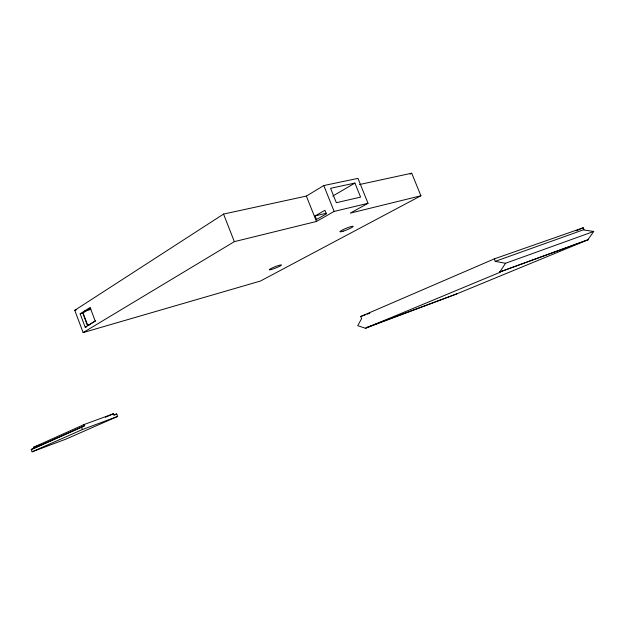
<?xml version="1.0" encoding="UTF-8"?>
<svg xmlns="http://www.w3.org/2000/svg" width="625" height="625" viewBox="0 0 625 625"><rect width="100%" height="100%" fill="white"/><g stroke="black" fill="none" stroke-linecap="round" stroke-linejoin="round"><path stroke-width="0.94" d="M588.406 239.633L499.797 271.977L588.406 239.633L456.867 293.852L365.477 328.25L357.727 325.695L361.617 318.594L360.641 316.531L494.375 258.852L583.227 227.773L583.992 229.609L495.219 261.359L494.375 258.852M456.867 293.852L382.844 321.352M499.797 271.977L505.516 263.281L593.75 231.469L588.109 239.383M420.914 195.766L260.391 281.062L83.141 332.578L74.758 310.312L223.555 214.07L306.352 196.086L323.781 185.555L357.961 178.375L368.023 203.305L350.289 213.133L420.914 195.766L411.711 173.203L359.461 184.547M80.141 313.789L90.086 307.461L95.242 321.109L85.195 327.219L80.141 313.789L83.055 312.984L90.727 308.125M88.703 324.977L95.672 320.734M83.141 332.578L234.344 241.648L316.469 221.453L334.141 211.43L368.023 203.305M332.773 196.055L354.93 183.078L360.586 197.109L336.352 202.711L330.578 188.305L354.93 183.078M315.109 215.922L324.906 210.297L326.344 213.898L316.531 219.484L315.109 215.922L326.406 213.211M410.055 174.133L411.711 173.203M31.25 449.445L34.031 448.406L33.594 447.234L83.867 424.625L113.477 413.719L113.938 414.961L116.695 413.945L117.625 416.43L65.883 439.141L32.117 451.797L31.25 449.445L84.344 425.906L83.867 424.625M34.031 448.406L84.344 425.906M105.484 417.281L113.477 413.719M114.023 415.133L116.695 413.945M32.117 451.797L82.391 429.539L117.625 416.43M576.055 230.82L583.227 227.773M365.477 328.25L500.109 272.273M366.398 327.539L370.969 325.82M372.789 325.133L381.016 322.039M33.594 447.234L40.914 444.516M360.641 316.531L365.234 314.867M367.07 314.203L369.82 313.211M85.195 327.219L86.766 326.766M89.242 324.906L87.414 325.43L82.766 313.102M84.289 311.195L90.828 309.406M74.758 310.312L76.297 309.898M583.969 230L593.75 231.469M495.219 261.359L505.516 263.281M323.781 185.555L334.141 211.43M306.352 196.086L316.469 221.453M223.555 214.07L234.344 241.648M83.055 312.984L87.688 325.266M81.438 426.977L82.391 429.539M343.234 231.156A7.164 0.852 -22 0 0 353.188 226.398A7.164 0.852 -22 0 0 343.195 229.578A7.164 0.852 -22 0 0 343.234 231.156M271.398 269.5A6.57 0.719 -21.4 0 0 281.375 265.188A6.57 0.719 -21.4 0 0 273.281 267.453A6.57 0.719 -21.4 0 0 271.398 269.5"/></g></svg>
